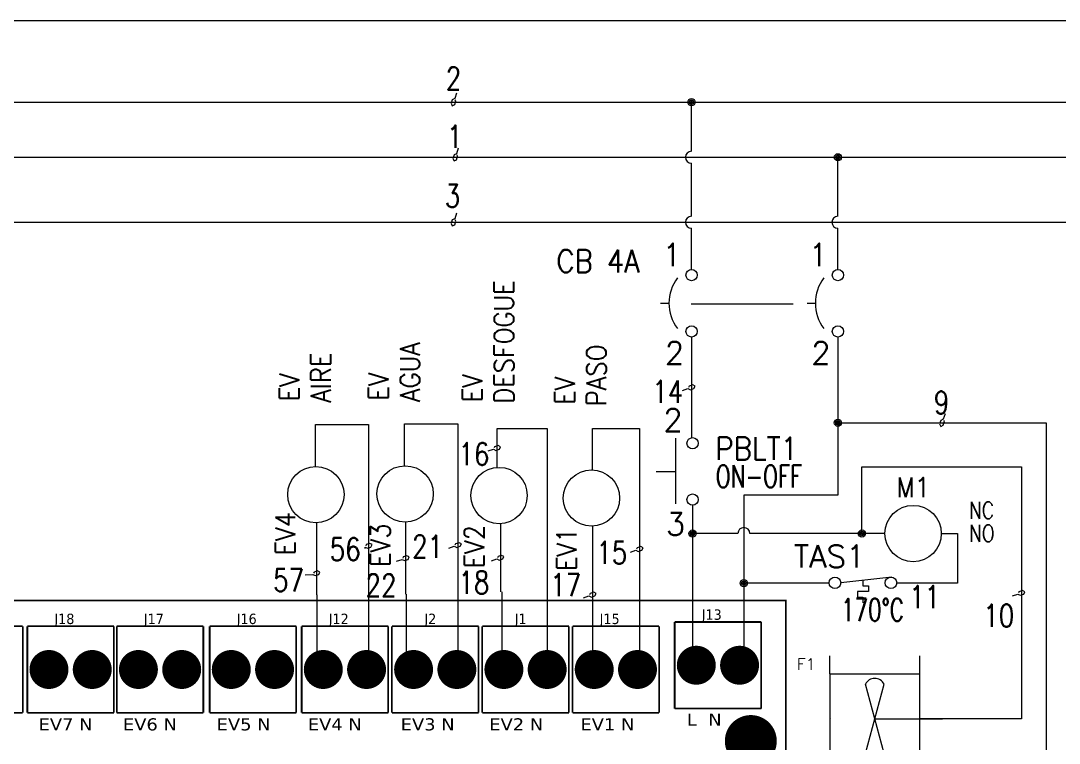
# Model space of a CAD drawing. Header units: millimetres. Extents: x 123.5 to 144.3, y 105.4 to 121.6.
# Drawn here: x 131.14 to 139.77, y 115.58 to 121.59 of the extents above; entities that cross this region are included whole.
import ezdxf
from ezdxf.enums import TextEntityAlignment as Align

# ---------------------------------------------------------------- set-up
doc = ezdxf.new("R2010")
doc.units = ezdxf.units.MM
doc.linetypes.add('HIDDEN2', pattern=[0.1875, 0.125, -0.0625])
for name, color, linetype in [('BLK_12AWG', 7, 'Continuous'), ('DESC', 250, 'Continuous'), ('LINK', 9, 'Continuous'), ('MISC', 7, 'Continuous'), ('SYMS', 7, 'Continuous'), ('TAGS', 250, 'Continuous'), ('TERMS', 250, 'Continuous'), ('WIREFIXED', 7, 'Continuous'), ('WIRES', 7, 'Continuous')]:
    doc.layers.add(name, color=color, linetype=linetype)
doc.layers.add('WIRENO', color=7, linetype='Continuous', true_color=0x000000)
doc.styles.get("Standard").update_dxf_attribs({"font": 'tahoma.ttf'})
doc.styles.add('WD', font='romans.shx')

# ---------------------------------------------------------------- blocks, each defined once
blk = doc.blocks.new('EPAD')
at = {"const_width": 0.5}
blk.add_lwpolyline([(-0.25, 0, 1), (0.25, 0, 1)], format="xyb", close=True, dxfattribs=at)
blk = doc.blocks.new('DIELEC-AUT006')
at = {"const_width": 0.012}
for points in [[(145.7768, 111.1683), (155.7749, 111.1683), (155.7749, 115.8809), (145.7768, 115.8809), (145.7768, 111.1683)], [(145.7768, 111.1683), (155.7749, 111.1683), (155.7749, 115.8809), (145.7768, 115.8809), (145.7768, 111.1683)], [(145.7768, 111.1683), (155.7749, 111.1683), (155.7749, 115.8809), (145.7768, 115.8809), (145.7768, 111.1683)], [(149.8859, 115.7026), (150.4859, 115.7026)], [(149.8859, 115.7026), (150.4859, 115.7026)], [(149.8859, 115.7026), (150.4859, 115.7026)], [(150.4859, 115.7026), (150.4859, 115.1026)], [(150.4859, 115.7026), (150.4859, 115.1026)], [(150.4859, 115.7026), (150.4859, 115.1026)], [(150.5178, 115.7026), (150.5178, 115.1026)], [(150.5178, 115.7026), (151.1178, 115.7026)], [(150.5178, 115.7026), (150.5178, 115.1026)], [(150.5178, 115.7026), (151.1178, 115.7026)], [(150.5178, 115.7026), (150.5178, 115.1026)], [(150.5178, 115.7026), (151.1178, 115.7026)], [(151.1178, 115.7026), (151.1178, 115.1026)], [(151.1178, 115.7026), (151.1178, 115.1026)], [(151.1178, 115.7026), (151.1178, 115.1026)], [(151.1378, 115.7026), (151.1378, 115.1026)], [(151.1378, 115.7026), (151.7378, 115.7026)], [(151.1378, 115.7026), (151.1378, 115.1026)], [(151.1378, 115.7026), (151.7378, 115.7026)], [(151.1378, 115.7026), (151.1378, 115.1026)], [(151.1378, 115.7026), (151.7378, 115.7026)], [(151.7378, 115.7026), (151.7378, 115.1026)], [(151.7378, 115.7026), (151.7378, 115.1026)], [(151.7378, 115.7026), (151.7378, 115.1026)], [(151.7815, 115.7026), (151.7815, 115.1026)], [(151.7815, 115.7026), (152.3815, 115.7026)], [(151.7815, 115.7026), (151.7815, 115.1026)], [(151.7815, 115.7026), (152.3815, 115.7026)], [(151.7815, 115.7026), (151.7815, 115.1026)], [(151.7815, 115.7026), (152.3815, 115.7026)], [(152.3815, 115.7026), (152.3815, 115.1026)], [(152.3815, 115.7026), (152.3815, 115.1026)], [(152.3815, 115.7026), (152.3815, 115.1026)], [(152.4193, 115.7026), (152.4193, 115.1026)], [(152.4193, 115.7026), (153.0193, 115.7026)], [(152.4193, 115.7026), (152.4193, 115.1026)], [(152.4193, 115.7026), (153.0193, 115.7026)], [(152.4193, 115.7026), (152.4193, 115.1026)], [(152.4193, 115.7026), (153.0193, 115.7026)], [(153.0193, 115.7026), (153.0193, 115.1026)], [(153.0193, 115.7026), (153.0193, 115.1026)], [(153.0193, 115.7026), (153.0193, 115.1026)], [(153.0453, 115.7026), (153.0453, 115.1026)], [(153.0453, 115.7026), (153.6453, 115.7026)], [(153.0453, 115.7026), (153.0453, 115.1026)], [(153.0453, 115.7026), (153.6453, 115.7026)], [(153.0453, 115.7026), (153.0453, 115.1026)], [(153.0453, 115.7026), (153.6453, 115.7026)], [(153.6453, 115.7026), (153.6453, 115.1026)], [(153.6453, 115.7026), (153.6453, 115.1026)], [(153.6453, 115.7026), (153.6453, 115.1026)], [(153.6713, 115.7026), (153.6713, 115.1026)], [(153.6713, 115.7026), (154.2713, 115.7026)], [(153.6713, 115.7026), (153.6713, 115.1026)], [(153.6713, 115.7026), (154.2713, 115.7026)], [(153.6713, 115.7026), (153.6713, 115.1026)], [(153.6713, 115.7026), (154.2713, 115.7026)], [(154.2713, 115.7026), (154.2713, 115.1026)], [(154.2713, 115.7026), (154.2713, 115.1026)], [(154.2713, 115.7026), (154.2713, 115.1026)], [(154.2973, 115.7026), (154.2973, 115.1026)], [(154.2973, 115.7026), (154.8973, 115.7026)], [(154.2973, 115.7026), (154.2973, 115.1026)], [(154.2973, 115.7026), (154.8973, 115.7026)], [(154.2973, 115.7026), (154.2973, 115.1026)], [(154.2973, 115.7026), (154.8973, 115.7026)], [(154.8973, 115.7026), (154.8973, 115.1026)], [(154.8973, 115.7026), (154.8973, 115.1026)], [(154.8973, 115.7026), (154.8973, 115.1026)], [(155.0048, 115.7321), (155.0048, 115.1321)], [(155.0048, 115.7321), (155.6048, 115.7321)], [(155.0048, 115.7321), (155.0048, 115.1321)], [(155.0048, 115.7321), (155.6048, 115.7321)], [(155.0048, 115.7321), (155.0048, 115.1321)], [(155.0048, 115.7321), (155.6048, 115.7321)], [(155.6048, 115.7321), (155.6048, 115.1321)], [(155.6048, 115.7321), (155.6048, 115.1321)], [(155.6048, 115.7321), (155.6048, 115.1321)], [(149.8859, 115.1026), (150.4859, 115.1026)], [(149.8859, 115.1026), (150.4859, 115.1026)], [(149.8859, 115.1026), (150.4859, 115.1026)], [(150.5178, 115.1026), (151.1178, 115.1026)], [(150.5178, 115.1026), (151.1178, 115.1026)], [(150.5178, 115.1026), (151.1178, 115.1026)], [(151.1378, 115.1026), (151.7378, 115.1026)], [(151.1378, 115.1026), (151.7378, 115.1026)], [(151.1378, 115.1026), (151.7378, 115.1026)], [(151.7815, 115.1026), (152.3815, 115.1026)], [(151.7815, 115.1026), (152.3815, 115.1026)], [(151.7815, 115.1026), (152.3815, 115.1026)], [(152.4193, 115.1026), (153.0193, 115.1026)], [(152.4193, 115.1026), (153.0193, 115.1026)], [(152.4193, 115.1026), (153.0193, 115.1026)], [(153.0453, 115.1026), (153.6453, 115.1026)], [(153.0453, 115.1026), (153.6453, 115.1026)], [(153.0453, 115.1026), (153.6453, 115.1026)], [(153.6713, 115.1026), (154.2713, 115.1026)], [(153.6713, 115.1026), (154.2713, 115.1026)], [(153.6713, 115.1026), (154.2713, 115.1026)], [(154.2973, 115.1026), (154.8973, 115.1026)], [(154.2973, 115.1026), (154.8973, 115.1026)], [(154.2973, 115.1026), (154.8973, 115.1026)], [(155.0048, 115.1321), (155.6048, 115.1321)], [(155.0048, 115.1321), (155.6048, 115.1321)], [(155.0048, 115.1321), (155.6048, 115.1321)]]:
    blk.add_lwpolyline(points, dxfattribs=at)
at = {"zscale": 1.5}
for p, xscale, yscale in [((150.6678, 115.4026), 0.27, 0.27), ((150.9678, 115.4026), 0.27, 0.27), ((151.2878, 115.4026), 0.27, 0.27), ((151.5878, 115.4026), 0.27, 0.27), ((151.9315, 115.4026), 0.27, 0.27), ((152.2315, 115.4026), 0.27, 0.27), ((152.5693, 115.4026), 0.27, 0.27), ((152.8693, 115.4026), 0.27, 0.27), ((153.1953, 115.4026), 0.27, 0.27), ((153.4953, 115.4026), 0.27, 0.27), ((153.8213, 115.4026), 0.27, 0.27), ((154.1213, 115.4026), 0.27, 0.27), ((154.4473, 115.4026), 0.27, 0.27), ((154.7473, 115.4026), 0.27, 0.27), ((155.1548, 115.4321), 0.27, 0.27), ((155.4548, 115.4321), 0.27, 0.27), ((155.5327, 114.9065), 0.36, 0.36)]:
    blk.add_blockref('EPAD', p, dxfattribs=dict(at, xscale=xscale, yscale=yscale))
for s, height, width, p in [('J13', 0.072, 1.041667, (155.1923, 115.7471)), ('J13', 0.072, 1.041667, (155.1923, 115.7471)), ('J13', 0.072, 1.041667, (155.1923, 115.7471)), ('J18', 0.072, 1.041667, (150.7053, 115.7176)), ('J18', 0.072, 1.041667, (150.7053, 115.7176)), ('J18', 0.072, 1.041667, (150.7053, 115.7176)), ('J17', 0.072, 1.041667, (151.3253, 115.7176)), ('J17', 0.072, 1.041667, (151.3253, 115.7176)), ('J17', 0.072, 1.041667, (151.3253, 115.7176)), ('J16', 0.072, 1.041667, (151.969, 115.7176)), ('J16', 0.072, 1.041667, (151.969, 115.7176)), ('J16', 0.072, 1.041667, (151.969, 115.7176)), ('J12', 0.072, 1.041667, (152.6068, 115.7176)), ('J12', 0.072, 1.041667, (152.6068, 115.7176)), ('J12', 0.072, 1.041667, (152.6068, 115.7176)), ('J2', 0.072, 1.041667, (153.2703, 115.7176)), ('J2', 0.072, 1.041667, (153.2703, 115.7176)), ('J2', 0.072, 1.041667, (153.2703, 115.7176)), ('J1', 0.072, 1.041667, (153.8963, 115.7176)), ('J1', 0.072, 1.041667, (153.8963, 115.7176)), ('J1', 0.072, 1.041667, (153.8963, 115.7176)), ('J15', 0.072, 1.041667, (154.4848, 115.7176)), ('J15', 0.072, 1.041667, (154.4848, 115.7176)), ('J15', 0.072, 1.041667, (154.4848, 115.7176)), ('EV7 N', 0.084, 1.25, (150.5957, 114.9803)), ('EV7 N', 0.084, 1.25, (150.5957, 114.9803)), ('EV7 N', 0.084, 1.25, (150.5957, 114.9803)), ('EV6 N', 0.084, 1.25, (151.1804, 114.9803)), ('EV6 N', 0.084, 1.25, (151.1804, 114.9803)), ('EV6 N', 0.084, 1.25, (151.1804, 114.9803)), ('EV5 N', 0.084, 1.25, (151.83, 114.9803)), ('EV5 N', 0.084, 1.25, (151.83, 114.9803)), ('EV5 N', 0.084, 1.25, (151.83, 114.9803)), ('EV4 N', 0.084, 1.25, (152.4619, 114.9803)), ('EV4 N', 0.084, 1.25, (152.4619, 114.9803)), ('EV4 N', 0.084, 1.25, (152.4619, 114.9803)), ('EV3 N', 0.084, 1.25, (153.1056, 114.9803)), ('EV3 N', 0.084, 1.25, (153.1056, 114.9803)), ('EV3 N', 0.084, 1.25, (153.1056, 114.9803)), ('EV2 N', 0.084, 1.25, (153.7197, 114.9803)), ('EV2 N', 0.084, 1.25, (153.7197, 114.9803)), ('EV2 N', 0.084, 1.25, (153.7197, 114.9803)), ('EV1 N', 0.084, 1.25, (154.3516, 114.9803)), ('EV1 N', 0.084, 1.25, (154.3516, 114.9803)), ('EV1 N', 0.084, 1.25, (154.3516, 114.9803)), ('L  N', 0.084, 1.25, (155.0898, 115.0128)), ('L  N', 0.084, 1.25, (155.0898, 115.0128)), ('L  N', 0.084, 1.25, (155.0898, 115.0128))]:
    blk.add_text(s, height=height, dxfattribs=dict(width=width)).set_placement(p)
blk = doc.blocks.new('HCR1')
blk.add_circle((0, 0), 0.1562)
at = {"style": 'WD'}
for tag, height, width, p in [('INST', 0.0625, 0.7, (0.0055, 0.4286)), ('LOC', 0.0625, 0.7, (0.0055, 0.3438)), ('TAG1', 0.1094, 0.9, (0, 0.2024))]:
    blk.add_attdef(tag, text='', height=height, dxfattribs=dict(at, width=width)).set_placement(p, align=Align.CENTER)
at = {"style": 'WD', "flags": 9}
blk.add_attdef('FAMILY', text='', height=0.01, dxfattribs=at).set_placement((-0.0053, 0.1698), align=Align.CENTER)
at = {"linetype": 'Continuous', "style": 'WD', "flags": 9}
blk.add_attdef('ASSYCODE', text='', height=0.01, dxfattribs=at).set_placement((0, 0.125), align=Align.CENTER)
at = {"linetype": 'Continuous', "style": 'WD', "flags": 1}
for tag, p in [('MFG', (0, 0.1404)), ('CAT', (0, 0.1593))]:
    blk.add_attdef(tag, text='', height=0.01, dxfattribs=at).set_placement(p, align=Align.MIDDLE)
at = {"style": 'WD'}
for tag, p, height, width in [('DESC1', (1.126, 0.0601), 0.1094, 0.9), ('DESC2', (1.126, -0.0828), 0.1094, 0.9), ('DESC3', (1.126, -0.2256), 0.1094, 0.9), ('XREFNO', (1.3251, -0.3928), 0.0938, 0.8), ('XREFNC', (1.3151, -0.5165), 0.0938, 0.8)]:
    blk.add_attdef(tag, p, '', height=height, dxfattribs=dict(at, width=width))
at = {"style": 'WD', "flags": 1}
for tag, p in [('X4TERM01', (-0.1562, 0)), ('X1TERM02', (0.1562, 0))]:
    blk.add_attdef(tag, p, '', height=0.0109, dxfattribs=at)
at = {"linetype": 'Continuous', "style": 'WD'}
blk.add_attdef('TERM01', text='', height=0.0625, dxfattribs=at).set_placement((-0.2, -0.0349), align=Align.TOP_RIGHT)
blk.add_attdef('TERM02', text='', height=0.0625, dxfattribs=at).set_placement((0.2, -0.0349), align=Align.TOP_LEFT)
at = {"style": 'WD', "width": 0.8, "flags": 8}
for tag, p in [('NO', (1.1233, -0.3928)), ('NC', (1.1207, -0.5165))]:
    blk.add_attdef(tag, p, '', height=0.0938, dxfattribs=at)
blk = doc.blocks.new('VCB1')
at = {"linetype": 'HIDDEN2'}
blk.add_line((-0.1712, 0), (-0.125, 0), dxfattribs=at)
for centre in [(0, 0.1562), (0, -0.1562)]:
    blk.add_circle(centre, 0.0312)
blk.add_arc((0.1094, 0), 0.2344, 143.1301, 216.8699)
at = {"style": 'WD'}
for tag, p, width in [('INST', (0.2188, 0.3883), 0.7), ('LOC', (0.2188, 0.2188), 0.7), ('TAG1', (0.1269, 0.0644), 0.9), ('XREF', (0.1287, -0.09), 0.7), ('DESC1', (0.1287, -0.242), 0.7), ('DESC2', (0.1287, -0.3893), 0.7)]:
    blk.add_attdef(tag, p, '', height=0.125, dxfattribs=dict(at, width=width))
at = {"linetype": 'Continuous', "style": 'WD'}
for tag, height, flags, p in [('TERM01', 0.125, 8, (-0.055, 0.2066)), ('MFG', 0.01, 9, (-0.1421, -0.0881)), ('CAT', 0.01, 9, (-0.1421, -0.0731))]:
    blk.add_attdef(tag, text='', height=height, dxfattribs=dict(at, flags=flags)).set_placement(p, align=Align.RIGHT)
at = {"style": 'WD', "width": 0.7}
blk.add_attdef('RATING1', text='', height=0.125, dxfattribs=at).set_placement((-0.1875, 0.0625), align=Align.RIGHT)
at = {"color": 7, "style": 'WD', "flags": 1}
for tag, p in [('X2TERM01', (0, 0.1875)), ('X8TERM02', (0, -0.1875))]:
    blk.add_attdef(tag, p, '', height=0.0125, dxfattribs=at)
at = {"color": 7, "style": 'WD'}
for tag, p in [('X4LINK', (-0.25, 0)), ('X1LINK', (0, 0))]:
    blk.add_attdef(tag, p, '', height=0.01, dxfattribs=at)
at = {"style": 'WD', "flags": 9}
for tag, p in [('FAMILY', (-0.1421, -0.0365)), ('CONTACT', (-0.1288, -0.1291))]:
    blk.add_attdef(tag, text='', height=0.01, dxfattribs=at).set_placement(p, align=Align.RIGHT)
at = {"linetype": 'Continuous', "style": 'WD', "flags": 9}
blk.add_attdef('ASSYCODE', text='', height=0.01, dxfattribs=at).set_placement((-0.1533, -0.1061), align=Align.CENTER)
at = {"linetype": 'Continuous', "style": 'WD', "flags": 8}
blk.add_attdef('TERM02', text='', height=0.125, dxfattribs=at).set_placement((-0.0407, -0.2134), align=Align.TOP_RIGHT)
blk = doc.blocks.new('VPB11L')
for p, q in [((-0.0938, 0.1849), (-0.0938, -0.1801)), ((-0.2022, 0), (-0.0938, 0))]:
    blk.add_line(p, q)
for centre in [(0, 0.1562), (0, -0.1562)]:
    blk.add_circle(centre, 0.0312)
at = {"style": 'WD'}
for tag, p, width in [('INST', (0.1269, 0.3902), 0.7), ('LOC', (0.1269, 0.2206), 0.7), ('TAG1', (0.1269, 0.0644), 0.9), ('XREF', (0.1287, -0.09), 0.7), ('DESC1', (0.1287, -0.242), 0.7), ('DESC2', (0.1287, -0.3982), 0.7)]:
    blk.add_attdef(tag, p, '', height=0.125, dxfattribs=dict(at, width=width))
at = {"linetype": 'Continuous', "style": 'WD'}
for tag, height, flags, p in [('TERM01', 0.125, 8, (-0.055, 0.2223)), ('MFG', 0.01, 9, (-0.1421, -0.0881)), ('CAT', 0.01, 9, (-0.1421, -0.0731))]:
    blk.add_attdef(tag, text='', height=height, dxfattribs=dict(at, flags=flags)).set_placement(p, align=Align.RIGHT)
at = {"color": 7, "style": 'WD', "flags": 1}
for tag, p in [('X2TERM01', (0, 0.1875)), ('X8TERM02', (0, -0.1875))]:
    blk.add_attdef(tag, p, '', height=0.0125, dxfattribs=at)
at = {"color": 7, "style": 'WD'}
for tag, p in [('X4LINK', (-0.2656, 0)), ('X1LINK', (0, 0))]:
    blk.add_attdef(tag, p, '', height=0.01, dxfattribs=at)
at = {"style": 'WD'}
for tag, flags, p in [('CONTACT', 1, (-0.1421, -0.0531)), ('FAMILY', 9, (-0.1421, -0.0365))]:
    blk.add_attdef(tag, text='', height=0.01, dxfattribs=dict(at, flags=flags)).set_placement(p, align=Align.RIGHT)
at = {"linetype": 'Continuous', "style": 'WD', "flags": 9}
blk.add_attdef('ASSYCODE', text='', height=0.01, dxfattribs=at).set_placement((-0.1563, -0.1113), align=Align.CENTER)
at = {"linetype": 'Continuous', "style": 'WD', "flags": 8}
blk.add_attdef('TERM02', text='', height=0.125, dxfattribs=at).set_placement((-0.0407, -0.2291), align=Align.TOP_RIGHT)
blk = doc.blocks.new('WDDOT')
for radius in [0.03, 0.0187, 0.00929]:
    blk.add_circle((0, 0), radius)
blk = doc.blocks.new('HMS1')
blk.add_circle((0, 0), 0.1562)
at = {"style": 'WD'}
for tag, height, width, p in [('INST', 0.0625, 0.7, (0.0055, 0.4286)), ('LOC', 0.0625, 0.7, (0.0055, 0.3438)), ('TAG1', 0.1094, 0.9, (0, 0.2024))]:
    blk.add_attdef(tag, text='', height=height, dxfattribs=dict(at, width=width)).set_placement(p, align=Align.CENTER)
at = {"style": 'WD', "flags": 9}
blk.add_attdef('FAMILY', text='', height=0.01, dxfattribs=at).set_placement((-0.0053, 0.1698), align=Align.CENTER)
at = {"linetype": 'Continuous', "style": 'WD', "flags": 9}
blk.add_attdef('ASSYCODE', text='', height=0.01, dxfattribs=at).set_placement((0.0004, 0.1129), align=Align.CENTER)
at = {"linetype": 'Continuous', "style": 'WD', "flags": 1}
for tag, p in [('MFG', (0, 0.1404)), ('CAT', (0, 0.1593))]:
    blk.add_attdef(tag, text='', height=0.01, dxfattribs=at).set_placement(p, align=Align.MIDDLE)
at = {"style": 'WD'}
for tag, p, height, width in [('DESC1', (1.126, 0.0601), 0.1094, 0.9), ('DESC2', (1.126, -0.0828), 0.1094, 0.9), ('DESC3', (1.126, -0.2256), 0.1094, 0.9), ('XREFNO', (1.3251, -0.3928), 0.0938, 0.8), ('XREFNC', (1.3151, -0.5165), 0.0938, 0.8)]:
    blk.add_attdef(tag, p, '', height=height, dxfattribs=dict(at, width=width))
at = {"style": 'WD', "flags": 1}
for tag, p in [('X4TERM01', (-0.1562, 0)), ('X1TERM02', (0.1562, 0))]:
    blk.add_attdef(tag, p, '', height=0.0109, dxfattribs=at)
at = {"linetype": 'Continuous', "style": 'WD'}
blk.add_attdef('TERM01', text='', height=0.0625, dxfattribs=at).set_placement((-0.2, -0.0349), align=Align.TOP_RIGHT)
blk.add_attdef('TERM02', text='', height=0.0625, dxfattribs=at).set_placement((0.2, -0.0349), align=Align.TOP_LEFT)
at = {"style": 'WD', "width": 0.8, "flags": 8}
for tag, p in [('NO', (1.1233, -0.3928)), ('NC', (1.1207, -0.5165))]:
    blk.add_attdef(tag, p, '', height=0.0938, dxfattribs=at)
blk = doc.blocks.new('HTS12')
at = {"linetype": 'Continuous'}
blk.add_line((-0.1231, 0.002), (0.1594, 0.0326), dxfattribs=at)
for p, q in [((0, 0.0153), (0, -0.0168)), ((0.0312, -0.0481), (-0.0312, -0.0481)), ((-0.0312, -0.0481), (-0.0312, -0.0793)), ((0, -0.0168), (0.0312, -0.0168)), ((0.0312, -0.0168), (0.0312, -0.0481)), ((-0.0312, -0.0793), (0, -0.0793)), ((0, -0.0793), (0, -0.1106))]:
    blk.add_line(p, q)
for centre in [(-0.1553, 0), (0.1553, 0)]:
    blk.add_circle(centre, 0.0322)
at = {"style": 'WD', "width": 0.7}
for tag, p in [('INST', (0, 0.7321)), ('LOC', (0, 0.5625)), ('DESC1', (0, 0.4062)), ('DESC2', (0, 0.25)), ('XREF', (0, -0.3144))]:
    blk.add_attdef(tag, text='', height=0.125, dxfattribs=at).set_placement(p, align=Align.CENTER)
at = {"style": 'WD'}
blk.add_attdef('TAG1', text='', height=0.125, dxfattribs=at).set_placement((0, 0.0938), align=Align.CENTER)
for tag, p in [('X2LINK', (0, 0.0781)), ('X8LINK', (0, -0.1406))]:
    blk.add_attdef(tag, p, '', height=0.01, dxfattribs=at)
for tag, p, height, flags in [('X4TERM01', (-0.1875, 0), 0.0125, 1), ('CONTACT', (0.0376, 0.0204), 0.01, 1), ('FAMILY', (0.0376, 0.0371), 0.01, 9), ('X1TERM02', (0.1875, 0), 0.0125, 1)]:
    blk.add_attdef(tag, p, '', height=height, dxfattribs=dict(at, flags=flags))
at = {"linetype": 'Continuous', "style": 'WD', "flags": 9}
for tag, p in [('CAT', (0.0626, -0.0071)), ('ASSYCODE', (0.0625, -0.0469)), ('MFG', (0.0626, -0.0266))]:
    blk.add_attdef(tag, text='', height=0.01, dxfattribs=at).set_placement(p, align=Align.CENTER)
at = {"linetype": 'Continuous', "style": 'WD', "flags": 8}
blk.add_attdef('TERM01', text='', height=0.125, dxfattribs=at).set_placement((-0.25, -0.0158), align=Align.TOP_RIGHT)
blk.add_attdef('TERM02', text='', height=0.125, dxfattribs=at).set_placement((0.25, -0.0158), align=Align.TOP_LEFT)
at = {"style": 'WD', "width": 0.7}
for tag, p in [('RATING1', (0.2754, -0.2988)), ('WDTAGALT', (0.2806, -0.4658))]:
    blk.add_attdef(tag, p, '', height=0.125, dxfattribs=at)
blk = doc.blocks.new('HM1_AXIAL_FLOW_FAN1')
for p, q in [((-0.5, 0.5), (-0.5, 0.7)), ((0.5, 0.5), (0.5, 0.7)), ((-0.5, 0.5), (0.5, 0.5)), ((-0.5, 0.5), (-0.5, -0.5)), ((0.5, -0.5), (0.5, 0.5)), ((-0.104, -0.386), (0.104, 0.386)), ((0.104, -0.386), (-0.104, 0.386)), ((0, 0), (0.75, 0)), ((-0.5, -0.5), (0.5, -0.5)), ((-0.5, -0.7), (-0.5, -0.5)), ((0.5, -0.7), (0.5, -0.5))]:
    blk.add_line(p, q)
for centre, start, end in [((0, 0.333), 27.1247, 152.8753), ((0, -0.333), 207.1247, 332.8753)]:
    blk.add_arc(centre, 0.116, start, end)
at = {"style": 'WD'}
for tag, height, p in [('INST', 0.125, (-0.658, 0.914)), ('LOC', 0.125, (-0.66, 0.738)), ('TAG1', 0.125, (-0.658, 0.544)), ('TERM01', 0.0625, (-0.51, 0.016))]:
    blk.add_attdef(tag, text='', height=height, dxfattribs=at).set_placement(p, align=Align.RIGHT)
for tag, p, height in [('X2TERM04', (0, 0.5), 0.005), ('TERM04', (0.009, 0.51), 0.0625), ('X4TERM01', (-0.5, 0), 0.01), ('X1TERM03', (0.5, 0), 0.005), ('TERM03', (0.511, 0.012), 0.0625), ('RATING1', (0.549, -0.237), 0.125), ('DESC1', (0.549, -0.453), 0.125), ('X8TERM02', (0, -0.5), 0.005), ('TERM02', (0.002, -0.573), 0.0625), ('DESC2', (0.549, -0.637), 0.125), ('DESC3', (0.549, -0.827), 0.125), ('WDTAGALT', (0.569, -1.005), 0.125)]:
    blk.add_attdef(tag, p, '', height=height, dxfattribs=at)
blk.add_attdef('XREF', text='', height=0.0625, rotation=0.0625, dxfattribs=at).set_placement((0.726, 0.558), align=Align.TOP_CENTER)
at = {"style": 'WD', "flags": 1}
for tag, p in [('FAMILY', (-0.587, -0.278)), ('CAT', (-0.587, -0.322)), ('MFG', (-0.585, -0.353)), ('WDTYPE', (-0.572, -0.419)), ('ASSYCODE', (-0.557, -0.383))]:
    blk.add_attdef(tag, text='', height=0.01, dxfattribs=at).set_placement(p, align=Align.CENTER)
blk = doc.blocks.new('WD_WNH')
at = {"linetype": 'Continuous', "style": 'WD', "width": 0.8}
blk.add_attdef('WIRENO', text='', height=0.125, dxfattribs=at).set_placement((0, 0.0625), align=Align.CENTER)
at = {"style": 'WD', "flags": 1}
for tag, p in [('W01USER', (0, 0.0781)), ('W02USER', (0, 0.0703)), ('W03USER', (0, 0.0625)), ('W04USER', (0, 0.0547)), ('W05USER', (0, 0.0469)), ('W06USER', (0, 0.0391)), ('W07USER', (0, 0.0312)), ('W08USER', (0, 0.0234)), ('W09USER', (0, 0.0156)), ('W10USER', (0, 0.0078))]:
    blk.add_attdef(tag, text='', height=0.005, dxfattribs=at).set_placement(p, align=Align.CENTER)
blk = doc.blocks.new('WD_WNV')
at = {"linetype": 'Continuous', "style": 'WD', "width": 0.8}
blk.add_attdef('WIRENO', text='', height=0.125, dxfattribs=at).set_placement((-0.05, 0), align=Align.MIDDLE_RIGHT)
at = {"style": 'WD', "flags": 1}
for tag, p in [('W01USER', (-0.0625, 0.0938)), ('W02USER', (-0.0625, 0.0859)), ('W03USER', (-0.0625, 0.0781)), ('W04USER', (-0.0625, 0.0703)), ('W05USER', (-0.0625, 0.0625)), ('W06USER', (-0.0625, 0.0547)), ('W07USER', (-0.0625, 0.0469)), ('W08USER', (-0.0625, 0.0391)), ('W09USER', (-0.0625, 0.0312)), ('W10USER', (-0.0625, 0.0234))]:
    blk.add_attdef(tag, text='', height=0.005, dxfattribs=at).set_placement(p, align=Align.CENTER)

msp = doc.modelspace()

# ---------------------------------------------------------------- linework, layer by layer
at = {"color": 7, "linetype": 'Continuous'}
msp.add_line((144.2555, 121.5905), (123.5055, 121.5905), dxfattribs=at)
at = {"layer": 'BLK_12AWG'}
for p, q in [((125.5475, 120.9136), (143.9225, 120.9136)), ((136.7149, 120.5045), (136.7149, 120.9136)), ((125.5623, 120.4545), (143.9373, 120.4545)), ((137.9324, 119.9636), (137.9324, 120.4545)), ((136.7149, 119.9636), (136.7149, 120.4045)), ((125.5475, 119.9136), (143.9225, 119.9136)), ((136.7149, 119.5213), (136.7149, 119.8636)), ((137.9324, 119.5213), (137.9324, 119.8636))]:
    msp.add_line(p, q, dxfattribs=at)
for centre in [(136.7149, 120.4545), (136.7149, 119.9136), (137.9324, 119.9136)]:
    msp.add_arc(centre, 0.05, 90, 270, dxfattribs=at)
at = {"layer": 'LINK'}
msp.add_lwpolyline([(136.7116, 119.2364), (137.5591, 119.2364)], dxfattribs=at)
at = {"layer": 'WIREFIXED'}
for points in [[(134.76, 120.9886), (134.7449, 120.9432), (134.7251, 120.9333), (134.7153, 120.9037), (134.7251, 120.8839), (134.7449, 120.8938), (134.7548, 120.9234), (134.7498, 120.9333)], [(134.7748, 120.5295), (134.7597, 120.4841), (134.7399, 120.4742), (134.73, 120.4446), (134.7399, 120.4248), (134.7597, 120.4347), (134.7695, 120.4644), (134.7646, 120.4742)], [(134.76, 119.9886), (134.7449, 119.9432), (134.7251, 119.9333), (134.7153, 119.9037), (134.7251, 119.8839), (134.7449, 119.8938), (134.7548, 119.9234), (134.7498, 119.9333)], [(136.6399, 118.5156), (136.6852, 118.5307), (136.705, 118.5208), (136.7346, 118.5307), (136.7445, 118.5505), (136.7248, 118.5603), (136.6951, 118.5505), (136.6902, 118.5406)], [(138.8235, 118.3207), (138.8084, 118.2753), (138.7886, 118.2655), (138.7787, 118.2358), (138.7886, 118.2161), (138.8084, 118.2259), (138.8182, 118.2556), (138.8133, 118.2655)], [(135.022, 118.011), (135.0673, 118.0261), (135.0871, 118.0162), (135.1167, 118.0261), (135.1266, 118.0459), (135.1068, 118.0557), (135.0772, 118.0459), (135.0723, 118.036)], [(134.6964, 117.2027), (134.7417, 117.2178), (134.7615, 117.208), (134.7911, 117.2178), (134.801, 117.2376), (134.7813, 117.2475), (134.7516, 117.2376), (134.7467, 117.2277)], [(134.2621, 117.0942), (134.3074, 117.1094), (134.3272, 117.0995), (134.3568, 117.1094), (134.3667, 117.1291), (134.3469, 117.139), (134.3173, 117.1291), (134.3124, 117.1193)], [(135.05, 117.0975), (135.0953, 117.1126), (135.1151, 117.1027), (135.1448, 117.1126), (135.1546, 117.1324), (135.1349, 117.1423), (135.1052, 117.1324), (135.1003, 117.1225)], [(136.2071, 117.1702), (136.2525, 117.1853), (136.2722, 117.1754), (136.3019, 117.1853), (136.3117, 117.2051), (136.292, 117.215), (136.2623, 117.2051), (136.2574, 117.1952)], [(135.8164, 116.7902), (135.8618, 116.8054), (135.8815, 116.7955), (135.9112, 116.8054), (135.921, 116.8251), (135.9013, 116.835), (135.8716, 116.8251), (135.8667, 116.8153)], [(139.3834, 116.8052), (139.4287, 116.8203), (139.4485, 116.8105), (139.4781, 116.8203), (139.488, 116.8401), (139.4682, 116.85), (139.4386, 116.8401), (139.4337, 116.8302)]]:
    msp.add_lwpolyline(points, dxfattribs=at)
at = {"layer": 'WIRENO'}
for points in [[(134, 117.2), (133.9995, 117.212), (134.0191, 117.2021), (134.0486, 117.2119), (134.0584, 117.2316), (134.0387, 117.2414), (134.0093, 117.2316), (134.0044, 117.2218)], [(133.5, 116.98), (133.5652, 116.9835), (133.5848, 116.9737), (133.6143, 116.9834), (133.6241, 117.0031), (133.6044, 117.013), (133.575, 117.0032), (133.5701, 116.9933)]]:
    msp.add_lwpolyline(points, dxfattribs=at)
at = {"layer": 'WIRES'}
for p, q in [((136.7149, 118.9588), (136.7149, 118.1224)), ((137.9324, 118.9588), (137.9324, 117.6432)), ((133.5863, 117.8821), (133.5863, 118.2302)), ((133.5863, 118.2302), (134.0291, 118.2302)), ((134.0291, 118.2302), (134.0291, 116.2135)), ((134.3286, 117.8879), (134.3286, 118.2361)), ((134.3286, 118.2361), (134.7714, 118.2361)), ((134.7714, 118.2361), (134.7714, 116.2194)), ((135.097, 117.8749), (135.097, 118.197)), ((135.097, 118.197), (135.5137, 118.197)), ((135.5137, 118.197), (135.5137, 116.2714)), ((135.8914, 117.8538), (135.8914, 118.197)), ((135.8914, 118.197), (136.2821, 118.197)), ((136.2821, 118.197), (136.2821, 116.1934)), ((137.9324, 118.2457), (139.6646, 118.2457)), ((139.6646, 118.2457), (139.6646, 115.1994)), ((138.1326, 117.3239), (138.1326, 117.8778)), ((138.1326, 117.8778), (139.4584, 117.8778)), ((139.4584, 117.8778), (139.4584, 115.7826)), ((137.9324, 117.6432), (137.1503, 117.6432)), ((137.1503, 117.6432), (137.1503, 116.2187)), ((136.7234, 117.5599), (136.7234, 116.3104)), ((133.5948, 117.4133), (133.5948, 116.8134)), ((134.3371, 117.4192), (134.3371, 116.8193)), ((135.125, 117.4062), (135.125, 116.8388)), ((135.8914, 117.3851), (135.8914, 116.2454)), ((137.1003, 117.3239), (136.7234, 117.3239)), ((138.3237, 117.3239), (137.2003, 117.3239)), ((138.7925, 117.3239), (138.9267, 117.3239)), ((138.9267, 117.3239), (138.9267, 116.9116)), ((137.8596, 116.9116), (137.1503, 116.9116)), ((138.9267, 116.9116), (138.4221, 116.9116)), ((133.5993, 116.8134), (133.5993, 116.2135)), ((134.3416, 116.8193), (134.3416, 116.2194)), ((135.136, 116.8388), (135.136, 116.2714)), ((139.4584, 115.7826), (138.6141, 115.7826))]:
    msp.add_line(p, q, dxfattribs=at)
msp.add_arc((137.1503, 117.3239), 0.05, 0, 180, dxfattribs=at)

# ---------------------------------------------------------------- block references
at = {"layer": 'DESC', "xscale": 1.2, "yscale": 1.2, "zscale": 1.2}
msp.add_blockref('DIELEC-AUT006', (-49.4312, -22.2901), dxfattribs=at)
at = {"layer": 'SYMS'}
for p in [(136.7149, 120.9136), (137.9324, 120.4545), (137.9324, 118.2457), (136.7234, 117.3239), (138.1326, 117.3239), (137.1503, 116.9116)]:
    msp.add_blockref('WDDOT', p, dxfattribs=at)
ref = msp.add_blockref('VCB1', (136.7149, 119.24), dxfattribs=dict(at, xscale=1.5, yscale=1.5, zscale=1.5))
ref.add_attrib('TAG1', 'CB 4A', (135.5905, 119.4974), dxfattribs={"layer": 'TAGS', "height": 0.1875, "style": 'WD', "width": 0.9})
ref.add_attrib('TERM02', '2', dxfattribs={"layer": 'TERMS', "linetype": 'Continuous', "height": 0.1875, "style": 'WD', "flags": 8}).set_placement((136.6538, 118.9198), align=Align.TOP_RIGHT)
ref.add_attrib('TERM01', '1', dxfattribs={"layer": 'TERMS', "linetype": 'Continuous', "height": 0.1875, "style": 'WD', "flags": 8}).set_placement((136.6324, 119.5499), align=Align.RIGHT)
ref = msp.add_blockref('VCB1', (137.9324, 119.24), dxfattribs=dict(at, xscale=1.5, yscale=1.5, zscale=1.5))
ref.add_attrib('TERM02', '2', dxfattribs={"layer": 'TERMS', "linetype": 'Continuous', "height": 0.1875, "style": 'WD', "flags": 8}).set_placement((137.8713, 118.9198), align=Align.TOP_RIGHT)
ref.add_attrib('TERM01', '1', dxfattribs={"layer": 'TERMS', "linetype": 'Continuous', "height": 0.1875, "style": 'WD', "flags": 8}).set_placement((137.8499, 119.5499), align=Align.RIGHT)
ref = msp.add_blockref('HCR1', (135.114, 117.6406), dxfattribs=dict(at, xscale=1.5, yscale=1.5, zscale=1.5, rotation=90))
ref.add_attrib('DESC2', 'DESFOGUE', (135.2372, 118.4053), dxfattribs={"layer": 'DESC', "height": 0.16406, "rotation": 90, "style": 'WD', "width": 0.9})
ref.add_attrib('DESC1', 'EV', (134.9745, 118.4178), dxfattribs={"layer": 'DESC', "height": 0.16406, "rotation": 90, "style": 'WD', "width": 0.9})
ref.add_attrib('TAG1', 'EV2', dxfattribs={"layer": 'TAGS', "height": 0.16406, "rotation": 90, "style": 'WD', "width": 0.9}).set_placement((134.9892, 117.2148), align=Align.CENTER)
ref = msp.add_blockref('HCR1', (134.3325, 117.6536), dxfattribs=dict(at, xscale=1.5, yscale=1.5, zscale=1.5, rotation=90))
ref.add_attrib('DESC2', 'AGUA', (134.4558, 118.4183), dxfattribs={"layer": 'DESC', "height": 0.16406, "rotation": 90, "style": 'WD', "width": 0.9})
ref.add_attrib('DESC1', 'EV', (134.1931, 118.4308), dxfattribs={"layer": 'DESC', "height": 0.16406, "rotation": 90, "style": 'WD', "width": 0.9})
ref.add_attrib('TAG1', 'EV3', dxfattribs={"layer": 'TAGS', "height": 0.16406, "rotation": 90, "style": 'WD', "width": 0.9}).set_placement((134.2078, 117.2279), align=Align.CENTER)
ref = msp.add_blockref('HCR1', (135.8823, 117.6195), dxfattribs=dict(at, xscale=1.5, yscale=1.5, zscale=1.5, rotation=90))
ref.add_attrib('DESC2', 'PASO', (136.0056, 118.3842), dxfattribs={"layer": 'DESC', "height": 0.16406, "rotation": 90, "style": 'WD', "width": 0.9})
ref.add_attrib('DESC1', 'EV', (135.7429, 118.3967), dxfattribs={"layer": 'DESC', "height": 0.16406, "rotation": 90, "style": 'WD', "width": 0.9})
ref.add_attrib('TAG1', 'EV1', dxfattribs={"layer": 'TAGS', "height": 0.16406, "rotation": 90, "style": 'WD', "width": 0.9}).set_placement((135.7576, 117.1938), align=Align.CENTER)
ref = msp.add_blockref('HCR1', (133.5903, 117.6477), dxfattribs=dict(at, xscale=1.5, yscale=1.5, zscale=1.5, rotation=90))
ref.add_attrib('DESC2', 'AIRE', (133.7136, 118.4124), dxfattribs={"layer": 'DESC', "height": 0.16406, "rotation": 90, "style": 'WD', "width": 0.9})
ref.add_attrib('DESC1', 'EV', (133.4508, 118.4249), dxfattribs={"layer": 'DESC', "height": 0.16406, "rotation": 90, "style": 'WD', "width": 0.9})
ref.add_attrib('TAG1', 'EV4', dxfattribs={"layer": 'TAGS', "height": 0.16406, "rotation": 90, "style": 'WD', "width": 0.9}).set_placement((133.4193, 117.323), align=Align.CENTER)
ref = msp.add_blockref('VPB11L', (136.7234, 117.8411), dxfattribs=dict(at, xscale=1.5, yscale=1.5, zscale=1.5))
ref.add_attrib('TERM02', '3', dxfattribs={"layer": 'TERMS', "linetype": 'Continuous', "height": 0.1875, "style": 'WD', "flags": 8}).set_placement((136.6624, 117.4975), align=Align.TOP_RIGHT)
ref.add_attrib('TERM01', '2', dxfattribs={"layer": 'TERMS', "linetype": 'Continuous', "height": 0.1875, "style": 'WD', "flags": 8}).set_placement((136.641, 118.1745), align=Align.RIGHT)
ref.add_attrib('DESC1', 'ON-OFF', (136.9165, 117.7061), dxfattribs={"layer": 'DESC', "height": 0.1875, "style": 'WD', "width": 0.7})
ref.add_attrib('TAG1', 'PBLT1', (136.9138, 117.9377), dxfattribs={"layer": 'TAGS', "height": 0.1875, "style": 'WD', "width": 0.9})
ref = msp.add_blockref('HMS1', (138.5581, 117.3239), dxfattribs=dict(at, xscale=1.5, yscale=1.5, zscale=1.5))
ref.add_attrib('NC', 'NC', (139.024, 117.4471), dxfattribs={"layer": 'MISC', "height": 0.14062, "style": 'WD', "width": 0.8, "flags": 8})
ref.add_attrib('NO', 'NO', (139.024, 117.2554), dxfattribs={"layer": 'MISC', "height": 0.14062, "style": 'WD', "width": 0.8, "flags": 8})
ref.add_attrib('TAG1', 'M1', dxfattribs={"layer": 'TAGS', "height": 0.16406, "style": 'WD', "width": 0.9}).set_placement((138.5581, 117.6275), align=Align.CENTER)
ref = msp.add_blockref('HTS12', (138.1409, 116.9139), dxfattribs=dict(at, xscale=1.5, yscale=1.5, zscale=1.5))
ref.add_attrib('DESC1', '170°C', dxfattribs={"layer": 'DESC', "height": 0.1875, "style": 'WD', "width": 0.7}).set_placement((138.2202, 116.596), align=Align.CENTER)
ref.add_attrib('TAG1', 'TAS1', dxfattribs={"layer": 'TAGS', "height": 0.1875, "style": 'WD'}).set_placement((137.8628, 117.041), align=Align.CENTER)
ref = msp.add_blockref('HM1_AXIAL_FLOW_FAN1', (138.2391, 115.7826), dxfattribs=dict(at, xscale=0.75, yscale=0.75, zscale=0.75))
ref.add_attrib('TAG1', 'F1', dxfattribs={"layer": 'TAGS', "height": 0.09375, "style": 'WD'}).set_placement((137.7453, 116.1908), align=Align.RIGHT)
ref.add_attrib('X4TERM01', '8', (137.8641, 115.7826), dxfattribs={"layer": 'MISC', "height": 0.0075, "style": 'WD'})
ref.add_attrib('X1TERM03', '10', (138.6141, 115.7826), dxfattribs={"layer": 'MISC', "height": 0.00375, "style": 'WD'})
ref.add_attrib('X8TERM02', '9', (138.2391, 115.4076), dxfattribs={"layer": 'MISC', "height": 0.00375, "style": 'WD'})
at = {"layer": 'WIREFIXED'}
ref = msp.add_blockref('WD_WNH', (134.7177, 120.8136), dxfattribs=dict(at, xscale=1.5, yscale=1.5, zscale=1.5))
ref.add_attrib('WIRENOF', '2', dxfattribs={"linetype": 'Continuous', "height": 0.1875, "style": 'WD', "width": 0.8}).set_placement((134.7355, 120.9607), align=Align.BOTTOM_CENTER)
ref = msp.add_blockref('WD_WNH', (134.7275, 120.3307), dxfattribs=dict(at, xscale=1.5, yscale=1.5, zscale=1.5))
ref.add_attrib('WIRENOF', '1', dxfattribs={"linetype": 'Continuous', "height": 0.1875, "style": 'WD', "width": 0.8}).set_placement((134.7453, 120.4778), align=Align.BOTTOM_CENTER)
ref = msp.add_blockref('WD_WNH', (134.7095, 119.836), dxfattribs=dict(at, xscale=1.5, yscale=1.5, zscale=1.5))
ref.add_attrib('WIRENOF', '3', dxfattribs={"linetype": 'Continuous', "height": 0.1875, "style": 'WD', "width": 0.8}).set_placement((134.7272, 119.9832), align=Align.BOTTOM_CENTER)
ref = msp.add_blockref('WD_WNV', (136.7737, 118.5222), dxfattribs=dict(at, xscale=1.5, yscale=1.5, zscale=1.5))
ref.add_attrib('WIRENOF', '14', dxfattribs={"linetype": 'Continuous', "height": 0.1875, "style": 'WD', "width": 0.8}).set_placement((136.6453, 118.5044), align=Align.MIDDLE_RIGHT)
ref = msp.add_blockref('WD_WNH', (138.7769, 118.1167), dxfattribs=dict(at, xscale=1.5, yscale=1.5, zscale=1.5))
ref.add_attrib('WIRENOF', '9', dxfattribs={"linetype": 'Continuous', "height": 0.1875, "style": 'WD', "width": 0.8}).set_placement((138.7947, 118.2639), align=Align.BOTTOM_CENTER)
ref = msp.add_blockref('WD_WNV', (135.1621, 118.0035), dxfattribs=dict(at, xscale=1.5, yscale=1.5, zscale=1.5))
ref.add_attrib('WIRENOF', '16', dxfattribs={"linetype": 'Continuous', "height": 0.1875, "style": 'WD', "width": 0.8}).set_placement((135.0337, 117.9858), align=Align.MIDDLE_RIGHT)
ref = msp.add_blockref('WD_WNV', (134.776, 117.2344), dxfattribs=dict(at, xscale=1.5, yscale=1.5, zscale=1.5))
ref.add_attrib('WIRENOF', '21', dxfattribs={"linetype": 'Continuous', "height": 0.1875, "style": 'WD', "width": 0.8}).set_placement((134.6476, 117.2166), align=Align.MIDDLE_RIGHT)
ref = msp.add_blockref('WD_WNV', (136.3088, 117.1827), dxfattribs=dict(at, xscale=1.5, yscale=1.5, zscale=1.5))
ref.add_attrib('WIRENOF', '15', dxfattribs={"linetype": 'Continuous', "height": 0.1875, "style": 'WD', "width": 0.8}).set_placement((136.1805, 117.1649), align=Align.MIDDLE_RIGHT)
ref = msp.add_blockref('WD_WNV', (134.3893, 116.9106), dxfattribs=dict(at, xscale=1.5, yscale=1.5, zscale=1.5))
ref.add_attrib('WIRENOF', '22', dxfattribs={"linetype": 'Continuous', "height": 0.1875, "style": 'WD', "width": 0.8}).set_placement((134.2609, 116.8928), align=Align.MIDDLE_RIGHT)
ref = msp.add_blockref('WD_WNV', (135.1621, 116.9349), dxfattribs=dict(at, xscale=1.5, yscale=1.5, zscale=1.5))
ref.add_attrib('WIRENOF', '18', dxfattribs={"linetype": 'Continuous', "height": 0.1875, "style": 'WD', "width": 0.8}).set_placement((135.0337, 116.9171), align=Align.MIDDLE_RIGHT)
ref = msp.add_blockref('WD_WNV', (135.9259, 116.9141), dxfattribs=dict(at, xscale=1.5, yscale=1.5, zscale=1.5))
ref.add_attrib('WIRENOF', '17', dxfattribs={"linetype": 'Continuous', "height": 0.1875, "style": 'WD', "width": 0.8}).set_placement((135.7976, 116.8963), align=Align.MIDDLE_RIGHT)
ref = msp.add_blockref('WD_WNV', (138.9111, 116.8148), dxfattribs=dict(at, xscale=1.5, yscale=1.5, zscale=1.5))
ref.add_attrib('WIRENOF', '11', dxfattribs={"linetype": 'Continuous', "height": 0.1875, "style": 'WD', "width": 0.8}).set_placement((138.7827, 116.7971), align=Align.MIDDLE_RIGHT)
ref = msp.add_blockref('WD_WNV', (139.5273, 116.6594), dxfattribs=dict(at, xscale=1.5, yscale=1.5, zscale=1.5))
ref.add_attrib('WIRENOF', '10', dxfattribs={"linetype": 'Continuous', "height": 0.1875, "style": 'WD', "width": 0.8}).set_placement((139.399, 116.6416), align=Align.MIDDLE_RIGHT)
at = {"layer": 'WIRENO'}
ref = msp.add_blockref('WD_WNV', (134.1286, 117.2489), dxfattribs=dict(at, xscale=1.5, yscale=1.5, zscale=1.5))
ref.add_attrib('WIRENO', '56', dxfattribs={"linetype": 'Continuous', "height": 0.1875, "style": 'WD', "width": 0.8}).set_placement((133.9628, 117.1936), align=Align.MIDDLE_RIGHT)
ref = msp.add_blockref('WD_WNV', (133.6578, 116.9923), dxfattribs=dict(at, xscale=1.5, yscale=1.5, zscale=1.5))
ref.add_attrib('WIRENO', '57', dxfattribs={"linetype": 'Continuous', "height": 0.1875, "style": 'WD', "width": 0.8}).set_placement((133.4919, 116.937), align=Align.MIDDLE_RIGHT)

doc.saveas('drawing.dxf')
